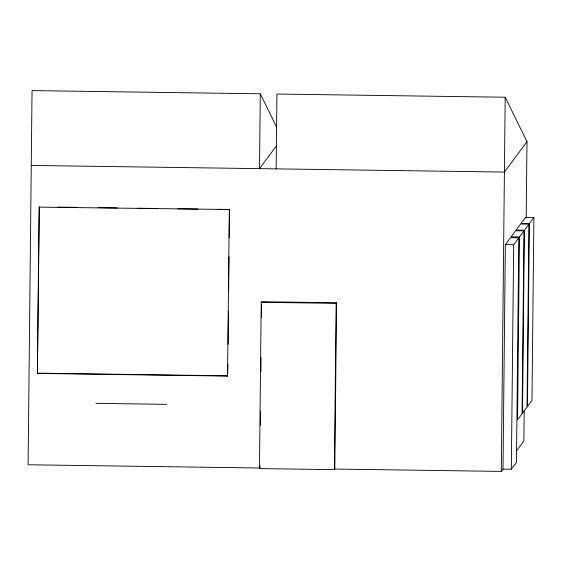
<?xml version="1.0" encoding="UTF-8"?>
<svg xmlns="http://www.w3.org/2000/svg" width="562" height="562" viewBox="0 0 562 562"><rect width="100%" height="100%" fill="white"/><g stroke="black" fill="none" stroke-linecap="round" stroke-linejoin="round"><path stroke-width="0.84" d="M259.925 465.392L259.897 468.013L28.1 464.767L32.048 90.601L260.29 93.798L276.63 127.124M227.891 364.422L227.554 376.09L37.38 373.421L39.122 207.132L229.514 209.507L218.119 209.345M37.38 373.421L39.34 206.844M227.554 376.09L229.303 209.795M228.102 344.288L228.446 311.032M228.657 290.898L229.015 256.771M229.219 237.515L229.514 209.507M260.29 93.798L259.511 168.635L276.834 145.291M259.468 468.589L261.211 302.3L261.639 301.724L336.554 302.77L334.812 469.066L334.383 469.642L259.468 468.589L259.897 468.013M260.347 425.132L260.494 411.124M260.901 371.742L261.049 357.734M261.471 317.474L261.611 304.344M276.16 168.867L276.94 94.037L505.189 97.233L526.987 141.659L526.194 218.028M334.383 469.642L336.125 303.347L336.554 302.77M334.812 469.066L501.29 471.399L505.189 97.233M503.004 469.094L505.35 244.596L510.486 237.677L518.81 237.796L516.457 462.294L511.329 469.207L503.004 469.094L501.29 471.399M511.329 469.207L513.675 244.709L518.81 237.796M519.45 236.932L517.539 419.856L522.07 413.751L523.981 230.827L515.656 230.715L511.132 236.813L519.45 236.932L523.981 230.827M524.409 230.251L522.498 413.175L527.023 407.071L528.94 224.147L520.616 224.034L516.085 230.139L524.409 230.251L528.94 224.147M524.184 410.26L523.868 440.987L516.253 451.237M529.369 223.571L527.451 406.495L531.982 400.39L533.9 217.466L525.575 217.353L521.044 223.458L529.369 223.571L533.9 217.466M526.987 141.659L504.402 172.07L31.254 165.439M57.738 207.097L77.022 207.371M98.055 207.666L117.339 207.933M137.493 208.214L157.648 208.502M177.803 208.783L197.965 209.064M505.35 244.596L513.675 244.709M261.211 302.3L336.125 303.347M37.598 373.133L227.772 375.802M95.962 403.347L166.591 404.338"/></g></svg>
